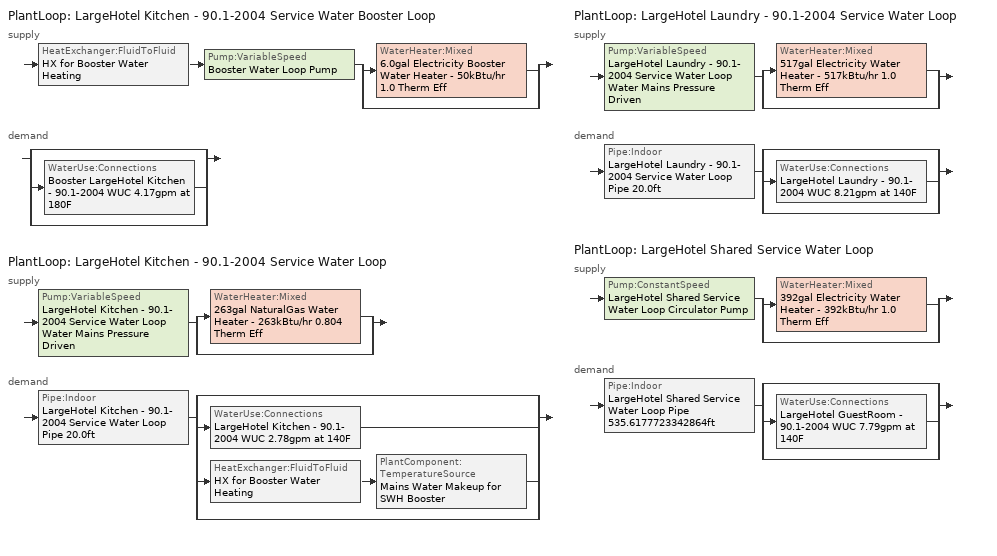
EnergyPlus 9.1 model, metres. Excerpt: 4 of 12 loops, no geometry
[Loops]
PlantLoop 'LargeHotel Kitchen - 90.1-2004 Service Water Booster Loop'
 supply: HeatExchanger:FluidToFluid 'HX for Booster Water Heating' > Pump:VariableSpeed 'Booster Water Loop Pump' > split
  | WaterHeater:Mixed '6.0gal Electricity Booster Water Heater - 50kBtu/hr 1.0 Therm Eff'
  | bypass
 demand: split
  | bypass
  | WaterUse:Connections 'Booster LargeHotel Kitchen - 90.1-2004 WUC 4.17gpm at 180F'
  | bypass
PlantLoop 'LargeHotel Kitchen - 90.1-2004 Service Water Loop'
 supply: Pump:VariableSpeed 'LargeHotel Kitchen - 90.1-2004 Service Water Loop Water Mains Pressure Driven' > split
  | WaterHeater:Mixed '263gal NaturalGas Water Heater - 263kBtu/hr 0.804 Therm Eff'
  | bypass
 demand: Pipe:Indoor 'LargeHotel Kitchen - 90.1-2004 Service Water Loop Pipe 20.0ft' > split
  | bypass
  | WaterUse:Connections 'LargeHotel Kitchen - 90.1-2004 WUC 2.78gpm at 140F'
  | HeatExchanger:FluidToFluid 'HX for Booster Water Heating' > PlantComponent:TemperatureSource 'Mains Water Makeup for SWH Booster'
  | bypass
PlantLoop 'LargeHotel Laundry - 90.1-2004 Service Water Loop'
 supply: Pump:VariableSpeed 'LargeHotel Laundry - 90.1-2004 Service Water Loop Water Mains Pressure Driven' > split
  | WaterHeater:Mixed '517gal Electricity Water Heater - 517kBtu/hr 1.0 Therm Eff'
  | bypass
 demand: Pipe:Indoor 'LargeHotel Laundry - 90.1-2004 Service Water Loop Pipe 20.0ft' > split
  | bypass
  | WaterUse:Connections 'LargeHotel Laundry - 90.1-2004 WUC 8.21gpm at 140F'
  | bypass
PlantLoop 'LargeHotel Shared Service Water Loop'
 supply: Pump:ConstantSpeed 'LargeHotel Shared Service Water Loop Circulator Pump' > split
  | WaterHeater:Mixed '392gal Electricity Water Heater - 392kBtu/hr 1.0 Therm Eff'
  | bypass
 demand: Pipe:Indoor 'LargeHotel Shared Service Water Loop Pipe 535.6177723342864ft' > split
  | bypass
  | WaterUse:Connections 'LargeHotel GuestRoom - 90.1-2004 WUC 7.79gpm at 140F'
  | bypass
[Material] Roughness=Smooth; Thickness {m}=0.001143; Conductivity {W/m-K}=386; Density {kg/m3}=8906.27; Specific Heat {J/kg-K}=385.1856; Thermal Absorptance=0.9; Solar Absorptance=0.7; Visible Absorptance=0.7
Copper pipe 0.75in type L; Copper pipe 0.75in type L 1; Copper pipe 0.75in type L 2
[Construction]
Uninsulated copper pipe 0.75in type L: Copper pipe 0.75in type L
Uninsulated copper pipe 0.75in type L 1: Copper pipe 0.75in type L 1
Uninsulated copper pipe 0.75in type L 2: Copper pipe 0.75in type L 2
[SetpointManager:Scheduled] Control Variable=Temperature
Name | Schedule | Setpoint Node or NodeList
Hot water booster setpoint manager | Service Water Booster Temp - 180.00000000000006F | LargeHotel Kitchen - 90.1-2004 Service Water Booster Loop Supply Outlet Node
Service hot water setpoint manager | Service Water Loop Temp - 140F | LargeHotel Kitchen - 90.1-2004 Service Water Loop Supply Outlet Node
Service hot water setpoint manager 1 | Service Water Loop Temp - 140F 1 | LargeHotel Laundry - 90.1-2004 Service Water Loop Supply Outlet Node
Service hot water setpoint manager 2 | Service Water Loop Temp - 140F 2 | LargeHotel Shared Service Water Loop Supply Outlet Node
[PlantLoop] Fluid Type=Water; Maximum Loop Flow Rate {m3/s}=Autosize; Minimum Loop Flow Rate {m3/s}=0; Plant Loop Volume {m3}=Autocalculate; Load Distribution Scheme=Optimal; Plant Loop Demand Calculation Scheme=SingleSetpoint
Name | Plant Equipment Operation Scheme | Maximum Loop Temperature {C} | Minimum Loop Temperature {C}
LargeHotel Kitchen - 90.1-2004 Service Water Booster Loop | LargeHotel Kitchen - 90.1-2004 Service Water Booster Loop Operation Schemes | 100 | 0
LargeHotel Kitchen - 90.1-2004 Service Water Loop | LargeHotel Kitchen - 90.1-2004 Service Water Loop Operation Schemes | 60 | 10
LargeHotel Laundry - 90.1-2004 Service Water Loop | LargeHotel Laundry - 90.1-2004 Service Water Loop Operation Schemes | 60 | 10
LargeHotel Shared Service Water Loop | LargeHotel Shared Service Water Loop Operation Schemes | 60 | 10
[Sizing:Plant] Loop Type=Heating; Loop Design Temperature Difference {deltaC}=5; Sizing Option=NonCoincident; Zone Timesteps in Averaging Window=1; Coincident Sizing Factor Mode=None
Name | Design Loop Exit Temperature {C}
LargeHotel Kitchen - 90.1-2004 Service Water Booster Loop | 82.2222
LargeHotel Kitchen - 90.1-2004 Service Water Loop; LargeHotel Laundry - 90.1-2004 Service Water Loop; LargeHotel Shared Service Water Loop | 60
[Pump:ConstantSpeed]
LargeHotel Shared Service Water Loop Circulator Pump: Design Flow Rate {m3/s}=Autosize; Design Pump Head {Pa}=29890.7; Design Power Consumption {W}=Autosize; Motor Efficiency=0.825; Fraction of Motor Inefficiencies to Fluid Stream=0; Pump Control Type=Intermittent; Design Power Sizing Method=PowerPerFlowPerPressure; Design Electric Power per Unit Flow Rate {W/(m3/s)}=348701.1; Design Shaft Power per Unit Flow Rate per Unit Head=1.28205
[Pump:VariableSpeed] Design Maximum Flow Rate {m3/s}=Autosize; Fraction of Motor Inefficiencies to Fluid Stream=0; Coefficient 1 of the Part Load Performance Curve=0; Coefficient 2 of the Part Load Performance Curve=1; Coefficient 3 of the Part Load Performance Curve=0; Coefficient 4 of the Part Load Performance Curve=0; Design Minimum Flow Rate {m3/s}=0; Pump Control Type=Continuous; Skin Loss Radiative Fraction=0.5; Design Power Sizing Method=PowerPerFlowPerPressure; Design Electric Power per Unit Flow Rate {W/(m3/s)}=348701.1; Design Shaft Power per Unit Flow Rate per Unit Head=1.28205; Design Minimum Flow Rate Fraction=0
Name | Design Pump Head {Pa} | Design Power Consumption {W} | Motor Efficiency
Booster Water Loop Pump | 0 | 0 | 1
LargeHotel Kitchen - 90.1-2004 Service Water Loop Water Mains Pressure Driven; LargeHotel Laundry - 90.1-2004 Service Water Loop Water Mains Pressure Driven | 0.001 | Autosize | 0.825
[PlantEquipmentOperationSchemes] Control Scheme Object Type 1=PlantEquipmentOperation:HeatingLoad; Control Scheme Schedule Name 1=Always On Discrete
Name | Control Scheme Name 1
LargeHotel Kitchen - 90.1-2004 Service Water Booster Loop Operation Schemes | LargeHotel Kitchen - 90.1-2004 Service Water Booster Loop Heating Operation Scheme
LargeHotel Kitchen - 90.1-2004 Service Water Loop Operation Schemes | LargeHotel Kitchen - 90.1-2004 Service Water Loop Heating Operation Scheme
LargeHotel Laundry - 90.1-2004 Service Water Loop Operation Schemes | LargeHotel Laundry - 90.1-2004 Service Water Loop Heating Operation Scheme
LargeHotel Shared Service Water Loop Operation Schemes | LargeHotel Shared Service Water Loop Heating Operation Scheme
[PlantEquipmentList]
LargeHotel Kitchen - 90.1-2004 Service Water Booster Loop Heating Equipment List: HeatExchanger:FluidToFluid, HX for Booster Water Heating, WaterHeater:Mixed, 6.0gal Electricity Booster Water Heater - 50kBtu/hr 1.0 Therm Eff
LargeHotel Kitchen - 90.1-2004 Service Water Loop Heating Equipment List: WaterHeater:Mixed, 263gal NaturalGas Water Heater - 263kBtu/hr 0.804 Therm Eff
LargeHotel Laundry - 90.1-2004 Service Water Loop Heating Equipment List: WaterHeater:Mixed, 517gal Electricity Water Heater - 517kBtu/hr 1.0 Therm Eff
LargeHotel Shared Service Water Loop Heating Equipment List: WaterHeater:Mixed, 392gal Electricity Water Heater - 392kBtu/hr 1.0 Therm Eff
[PlantEquipmentOperation:HeatingLoad] Load Range Lower Limit 1 {W}=0; Load Range Upper Limit 1 {W}=1000000000
Name | Range Equipment List Name 1
LargeHotel Kitchen - 90.1-2004 Service Water Booster Loop Heating Operation Scheme | LargeHotel Kitchen - 90.1-2004 Service Water Booster Loop Heating Equipment List
LargeHotel Kitchen - 90.1-2004 Service Water Loop Heating Operation Scheme | LargeHotel Kitchen - 90.1-2004 Service Water Loop Heating Equipment List
LargeHotel Laundry - 90.1-2004 Service Water Loop Heating Operation Scheme | LargeHotel Laundry - 90.1-2004 Service Water Loop Heating Equipment List
LargeHotel Shared Service Water Loop Heating Operation Scheme | LargeHotel Shared Service Water Loop Heating Equipment List
[HeatExchanger:FluidToFluid]
HX for Booster Water Heating: Loop Demand Side Design Flow Rate {m3/s}=Autosize; Loop Supply Side Design Flow Rate {m3/s}=Autosize; Heat Exchange Model Type=Ideal; Heat Exchanger U-Factor Times Area Value {W/K}=Autosize; Control Type=UncontrolledOn; Minimum Temperature Difference to Activate Heat Exchanger {deltaC}=0.01; Heat Transfer Metering End Use Type=LoopToLoop; Component Override Cooling Control Temperature Mode=Loop; Sizing Factor=1; Operation Minimum Temperature Limit {C}=0; Operation Maximum Temperature Limit {C}=100
[WaterHeater:Mixed] Deadband Temperature Difference {deltaC}=2; Heater Control Type=Cycle; Heater Ignition Minimum Flow Rate {m3/s}=0; Heater Ignition Delay {s}=0; Off Cycle Parasitic Fuel Consumption Rate {W}=0; Off Cycle Parasitic Heat Fraction to Tank=0; On Cycle Parasitic Fuel Consumption Rate {W}=0; On Cycle Parasitic Heat Fraction to Tank=0; Ambient Temperature Indicator=Schedule; Off Cycle Loss Fraction to Zone=1; On Cycle Loss Fraction to Zone=1; Use Side Effectiveness=1; Source Side Effectiveness=1; Use Side Design Flow Rate {m3/s}=Autosize; Source Side Design Flow Rate {m3/s}=Autosize; Indirect Water Heating Recovery Time {hr}=1.5; Source Side Flow Control Mode=IndirectHeatPrimarySetpoint
Name | Tank Volume {m3} | Setpoint Temperature Schedule | Maximum Temperature Limit {C} | Heater Maximum Capacity {W} | Heater Fuel Type | Heater Thermal Efficiency | Off Cycle Parasitic Fuel Type | On Cycle Parasitic Fuel Type | Ambient Temperature Schedule | Off Cycle Loss Coefficient to Ambient Temperature {W/K} | On Cycle Loss Coefficient to Ambient Temperature {W/K}
6.0gal Electricity Booster Water Heater - 50kBtu/hr 1.0 Therm Eff | 0.0227125 | Service Water Booster Temp - 180.00000000000006F | 82.2222 | 14775.4 | Electricity | 1 | Electricity | Electricity | Water Heater Ambient Temp Schedule - 71.6 | 1.59362 | 1.59362
263gal NaturalGas Water Heater - 263kBtu/hr 0.804 Therm Eff | 0.993983 | Service Water Loop Temp - 140F | 60 | 76955.4 | NaturalGas | 0.804316 | NaturalGas | NaturalGas | Water Heater Ambient Temp Schedule - 71.6f | 10.6753 | 10.6753
517gal Electricity Water Heater - 517kBtu/hr 1.0 Therm Eff | 1.95795 | Service Water Loop Temp - 140F 1 | 60 | 151587 | Electricity | 1 | Electricity | Electricity | Water Heater Ambient Temp Schedule - 71.6f 1 | 6.14945 | 6.14945
392gal Electricity Water Heater - 392kBtu/hr 1.0 Therm Eff | 1.48549 | Service Water Loop Temp - 140F 2 | 60 | 115008 | Electricity | 1 | Electricity | Electricity | Water Heater Ambient Temp Schedule - 71.6f 2 | 5.3758 | 5.3758
[WaterUse:Connections]
Name | Water Use Equipment Name 1
Booster LargeHotel Kitchen - 90.1-2004 WUC 4.17gpm at 180F | Booster LargeHotel Kitchen - 90.1-2004 Service Water Use 4.17gpm at 180F
LargeHotel Kitchen - 90.1-2004 WUC 2.78gpm at 140F | LargeHotel Kitchen - 90.1-2004 Service Water Use 2.78gpm at 140F
LargeHotel Laundry - 90.1-2004 WUC 8.21gpm at 140F | LargeHotel Laundry - 90.1-2004 Service Water Use 8.21gpm at 140F
LargeHotel GuestRoom - 90.1-2004 WUC 7.79gpm at 140F | LargeHotel GuestRoom - 90.1-2004 Service Water Use 7.79gpm at 140F
[WaterUse:Equipment] Sensible Fraction Schedule=Fraction Sensible - 0.2; Latent Fraction Schedule=Fraction Latent - 0.05
Name | Peak Flow Rate {m3/s} | Flow Rate Fraction Schedule | Target Temperature Schedule
Booster LargeHotel Kitchen - 90.1-2004 Service Water Use 4.17gpm at 180F | 0.000262959 | HotelLarge BLDG_SWH_SCH | Mixed Water At Faucet Temp - 180F
LargeHotel Kitchen - 90.1-2004 Service Water Use 2.78gpm at 140F | 0.000175306 | HotelLarge BLDG_SWH_SCH | Mixed Water At Faucet Temp - 140F 1
LargeHotel Laundry - 90.1-2004 Service Water Use 8.21gpm at 140F | 0.000517976 | HotelLarge LaundryRoom_SWH_Sch_Post2004 | Mixed Water At Faucet Temp - 140F 2
LargeHotel GuestRoom - 90.1-2004 Service Water Use 7.79gpm at 140F | 0.000491232 | HotelLarge GuestRoom_SWH_Sch | Mixed Water At Faucet Temp - 140F
[Pipe:Indoor] Environment Type=Schedule; Pipe Inside Diameter {m}=0.019939
Name | Construction | Ambient Temperature Schedule | Ambient Air Velocity Schedule | Pipe Length {m}
LargeHotel Kitchen - 90.1-2004 Service Water Loop Pipe 20.0ft | Uninsulated copper pipe 0.75in type L | LargeHotel Kitchen - 90.1-2004 Service Water Loop Piping Air Temp - 70F | LargeHotel Kitchen - 90.1-2004 Service Water Loop Piping Air Velocity - 0.67mph | 6.096
LargeHotel Laundry - 90.1-2004 Service Water Loop Pipe 20.0ft | Uninsulated copper pipe 0.75in type L 1 | LargeHotel Laundry - 90.1-2004 Service Water Loop Piping Air Temp - 70F | LargeHotel Laundry - 90.1-2004 Service Water Loop Piping Air Velocity - 0.67mph | 6.096
LargeHotel Shared Service Water Loop Pipe 535.6177723342864ft | Uninsulated copper pipe 0.75in type L 2 | LargeHotel Shared Service Water Loop Piping Air Temp - 70F | LargeHotel Shared Service Water Loop Piping Air Velocity - 0.67mph | 163.256
[PlantComponent:TemperatureSource]
Mains Water Makeup for SWH Booster: Design Volume Flow Rate {m3/s}=Autosize; Temperature Specification Type=Scheduled; Source Temperature {C}=8; Source Temperature Schedule=Mains Water Temperature
[Schedule:Day:Interval]
Fraction Latent - 0.05 Default: No, 24:00, 0.05
Fraction Sensible - 0.2 Default: No, 24:00, 0.2
HotelLarge BLDG_SWH_SCH Default: No, 01:00, 0.25, 05:00, 0.2, 06:00, 0.3, 09:00, 0.5, 10:00, 0.55, 12:00, 0.5, 14:00, 0.4, 17:00, 0.3, 18:00, 0.4, 20:00, 0.5, 21:00, 0.4, 22:00, 0.5, 23:00, 0.4, 24:00, 0.2
HotelLarge BLDG_SWH_SCH SmrDsn|Wkdy Day; HotelLarge BLDG_SWH_SCH Summer Design Day: No, 01:00, 0.2, 04:00, 0.15, 05:00, 0.2, 06:00, 0.25, 07:00, 0.5, 08:00, 0.6, 09:00, 0.55, 10:00, 0.45, 11:00, 0.4, 12:00, 0.45, 13:00, 0.4, 14:00, 0.35, 17:00, 0.3, 18:00, 0.4, 19:00, 0.55, 20:00, 0.6, 21:00, 0.5, 22:00, 0.55, 23:00, 0.45, 24:00, 0.25
HotelLarge BLDG_SWH_SCH Winter Design Day; HotelLarge BLDG_SWH_SCH WntrDsn|Sat Day: No, 01:00, 0.2, 04:00, 0.15, 05:00, 0.2, 06:00, 0.25, 07:00, 0.4, 10:00, 0.5, 11:00, 0.45, 13:00, 0.5, 14:00, 0.45, 16:00, 0.4, 17:00, 0.35, 18:00, 0.4, 20:00, 0.55, 21:00, 0.5, 22:00, 0.55, 23:00, 0.4, 24:00, 0.3
HotelLarge GuestRoom_SWH_Sch Default; HotelLarge GuestRoom_SWH_Sch Summer Design Day; HotelLarge GuestRoom_SWH_Sch Winter Design Day: No, 01:00, 0.2, 04:00, 0.15, 05:00, 0.2, 06:00, 0.25, 07:00, 0.35, 08:00, 0.6, 09:00, 0.8, 10:00, 0.55, 11:00, 0.4, 12:00, 0.3, 17:00, 0.2, 18:00, 0.25, 19:00, 0.3, 22:00, 0.4, 23:00, 0.6, 24:00, 0.35
HotelLarge GuestRoom_SWH_Sch Wkdy Day: No, 01:00, 0.2, 04:00, 0.15, 05:00, 0.2, 06:00, 0.35, 07:00, 0.6, 08:00, 0.8, 09:00, 0.55, 10:00, 0.4, 11:00, 0.3, 17:00, 0.2, 18:00, 0.3, 19:00, 0.55, 21:00, 0.4, 22:00, 0.6, 23:00, 0.45, 24:00, 0.25
HotelLarge LaundryRoom_SWH_Sch_Post2004 Default; HotelLarge LaundryRoom_SWH_Sch_Post2004 Summer Design Day; HotelLarge LaundryRoom_SWH_Sch_Post2004 Winter Design Day: No, 17:00, 0, 24:00, 1
LargeHotel Kitchen - 90.1-2004 Service Water Loop Piping Air Temp - 70F Default; LargeHotel Laundry - 90.1-2004 Service Water Loop Piping Air Temp - 70F Default; LargeHotel Shared Service Water Loop Piping Air Temp - 70F Default: No, 24:00, 21.1111
LargeHotel Kitchen - 90.1-2004 Service Water Loop Piping Air Velocity - 0.67mph Default; LargeHotel Laundry - 90.1-2004 Service Water Loop Piping Air Velocity - 0.67mph Default; LargeHotel Shared Service Water Loop Piping Air Velocity - 0.67mph Default: No, 24:00, 0.3
Mixed Water At Faucet Temp - 140F Default; Mixed Water At Faucet Temp - 140F Default 1; Mixed Water At Faucet Temp - 140F Default 2; Service Water Loop Temp - 140F Default; Service Water Loop Temp - 140F Default 1; Service Water Loop Temp - 140F Default 2: No, 24:00, 60
Mixed Water At Faucet Temp - 180F Default; Service Water Booster Temp - 180.00000000000006F Default: No, 24:00, 82.2222
Water Heater Ambient Temp Schedule - 71.6 Default; Water Heater Ambient Temp Schedule - 71.6f Default; Water Heater Ambient Temp Schedule - 71.6f Default 1; Water Heater Ambient Temp Schedule - 71.6f Default 2: No, 24:00, 22
[Schedule:Week:Daily]
Fraction Latent - 0.05 Week Rule - Jan1-Dec31: Fraction Latent - 0.05 Default, Fraction Latent - 0.05 Default, Fraction Latent - 0.05 Default, Fraction Latent - 0.05 Default, Fraction Latent - 0.05 Default, Fraction Latent - 0.05 Default, Fraction Latent - 0.05 Default, Fraction Latent - 0.05 Default, Fraction Latent - 0.05 Default, Fraction Latent - 0.05 Default, Fraction Latent - 0.05 Default, Fraction Latent - 0.05 Default
Fraction Sensible - 0.2 Week Rule - Jan1-Dec31: Fraction Sensible - 0.2 Default, Fraction Sensible - 0.2 Default, Fraction Sensible - 0.2 Default, Fraction Sensible - 0.2 Default, Fraction Sensible - 0.2 Default, Fraction Sensible - 0.2 Default, Fraction Sensible - 0.2 Default, Fraction Sensible - 0.2 Default, Fraction Sensible - 0.2 Default, Fraction Sensible - 0.2 Default, Fraction Sensible - 0.2 Default, Fraction Sensible - 0.2 Default
HotelLarge BLDG_SWH_SCH Week Rule - Jan1-Dec31: HotelLarge BLDG_SWH_SCH Default, HotelLarge BLDG_SWH_SCH SmrDsn|Wkdy Day, HotelLarge BLDG_SWH_SCH SmrDsn|Wkdy Day, HotelLarge BLDG_SWH_SCH SmrDsn|Wkdy Day, HotelLarge BLDG_SWH_SCH SmrDsn|Wkdy Day, HotelLarge BLDG_SWH_SCH SmrDsn|Wkdy Day, HotelLarge BLDG_SWH_SCH WntrDsn|Sat Day, HotelLarge BLDG_SWH_SCH Default, HotelLarge BLDG_SWH_SCH Summer Design Day, HotelLarge BLDG_SWH_SCH Winter Design Day, HotelLarge BLDG_SWH_SCH Default, HotelLarge BLDG_SWH_SCH Default
HotelLarge GuestRoom_SWH_Sch Week Rule - Jan1-Dec31: HotelLarge GuestRoom_SWH_Sch Default, HotelLarge GuestRoom_SWH_Sch Wkdy Day, HotelLarge GuestRoom_SWH_Sch Wkdy Day, HotelLarge GuestRoom_SWH_Sch Wkdy Day, HotelLarge GuestRoom_SWH_Sch Wkdy Day, HotelLarge GuestRoom_SWH_Sch Wkdy Day, HotelLarge GuestRoom_SWH_Sch Default, HotelLarge GuestRoom_SWH_Sch Default, HotelLarge GuestRoom_SWH_Sch Summer Design Day, HotelLarge GuestRoom_SWH_Sch Winter Design Day, HotelLarge GuestRoom_SWH_Sch Default, HotelLarge GuestRoom_SWH_Sch Default
HotelLarge LaundryRoom_SWH_Sch_Post2004 Week Rule - Jan1-Dec31: HotelLarge LaundryRoom_SWH_Sch_Post2004 Default, HotelLarge LaundryRoom_SWH_Sch_Post2004 Default, HotelLarge LaundryRoom_SWH_Sch_Post2004 Default, HotelLarge LaundryRoom_SWH_Sch_Post2004 Default, HotelLarge LaundryRoom_SWH_Sch_Post2004 Default, HotelLarge LaundryRoom_SWH_Sch_Post2004 Default, HotelLarge LaundryRoom_SWH_Sch_Post2004 Default, HotelLarge LaundryRoom_SWH_Sch_Post2004 Default, HotelLarge LaundryRoom_SWH_Sch_Post2004 Summer Design Day, HotelLarge LaundryRoom_SWH_Sch_Post2004 Winter Design Day, HotelLarge LaundryRoom_SWH_Sch_Post2004 Default, HotelLarge LaundryRoom_SWH_Sch_Post2004 Default
LargeHotel Kitchen - 90.1-2004 Service Water Loop Piping Air Temp - 70F Week Rule - Jan1-Dec31: LargeHotel Kitchen - 90.1-2004 Service Water Loop Piping Air Temp - 70F Default, LargeHotel Kitchen - 90.1-2004 Service Water Loop Piping Air Temp - 70F Default, LargeHotel Kitchen - 90.1-2004 Service Water Loop Piping Air Temp - 70F Default, LargeHotel Kitchen - 90.1-2004 Service Water Loop Piping Air Temp - 70F Default, LargeHotel Kitchen - 90.1-2004 Service Water Loop Piping Air Temp - 70F Default, LargeHotel Kitchen - 90.1-2004 Service Water Loop Piping Air Temp - 70F Default, LargeHotel Kitchen - 90.1-2004 Service Water Loop Piping Air Temp - 70F Default, LargeHotel Kitchen - 90.1-2004 Service Water Loop Piping Air Temp - 70F Default, LargeHotel Kitchen - 90.1-2004 Service Water Loop Piping Air Temp - 70F Default, LargeHotel Kitchen - 90.1-2004 Service Water Loop Piping Air Temp - 70F Default, LargeHotel Kitchen - 90.1-2004 Service Water Loop Piping Air Temp - 70F Default, LargeHotel Kitchen - 90.1-2004 Service Water Loop Piping Air Temp - 70F Default
LargeHotel Kitchen - 90.1-2004 Service Water Loop Piping Air Velocity - 0.67mph Week Rule - Jan1-Dec31: LargeHotel Kitchen - 90.1-2004 Service Water Loop Piping Air Velocity - 0.67mph Default, LargeHotel Kitchen - 90.1-2004 Service Water Loop Piping Air Velocity - 0.67mph Default, LargeHotel Kitchen - 90.1-2004 Service Water Loop Piping Air Velocity - 0.67mph Default, LargeHotel Kitchen - 90.1-2004 Service Water Loop Piping Air Velocity - 0.67mph Default, LargeHotel Kitchen - 90.1-2004 Service Water Loop Piping Air Velocity - 0.67mph Default, LargeHotel Kitchen - 90.1-2004 Service Water Loop Piping Air Velocity - 0.67mph Default, LargeHotel Kitchen - 90.1-2004 Service Water Loop Piping Air Velocity - 0.67mph Default, LargeHotel Kitchen - 90.1-2004 Service Water Loop Piping Air Velocity - 0.67mph Default, LargeHotel Kitchen - 90.1-2004 Service Water Loop Piping Air Velocity - 0.67mph Default, LargeHotel Kitchen - 90.1-2004 Service Water Loop Piping Air Velocity - 0.67mph Default, LargeHotel Kitchen - 90.1-2004 Service Water Loop Piping Air Velocity - 0.67mph Default, LargeHotel Kitchen - 90.1-2004 Service Water Loop Piping Air Velocity - 0.67mph Default
LargeHotel Laundry - 90.1-2004 Service Water Loop Piping Air Temp - 70F Week Rule - Jan1-Dec31: LargeHotel Laundry - 90.1-2004 Service Water Loop Piping Air Temp - 70F Default, LargeHotel Laundry - 90.1-2004 Service Water Loop Piping Air Temp - 70F Default, LargeHotel Laundry - 90.1-2004 Service Water Loop Piping Air Temp - 70F Default, LargeHotel Laundry - 90.1-2004 Service Water Loop Piping Air Temp - 70F Default, LargeHotel Laundry - 90.1-2004 Service Water Loop Piping Air Temp - 70F Default, LargeHotel Laundry - 90.1-2004 Service Water Loop Piping Air Temp - 70F Default, LargeHotel Laundry - 90.1-2004 Service Water Loop Piping Air Temp - 70F Default, LargeHotel Laundry - 90.1-2004 Service Water Loop Piping Air Temp - 70F Default, LargeHotel Laundry - 90.1-2004 Service Water Loop Piping Air Temp - 70F Default, LargeHotel Laundry - 90.1-2004 Service Water Loop Piping Air Temp - 70F Default, LargeHotel Laundry - 90.1-2004 Service Water Loop Piping Air Temp - 70F Default, LargeHotel Laundry - 90.1-2004 Service Water Loop Piping Air Temp - 70F Default
LargeHotel Laundry - 90.1-2004 Service Water Loop Piping Air Velocity - 0.67mph Week Rule - Jan1-Dec31: LargeHotel Laundry - 90.1-2004 Service Water Loop Piping Air Velocity - 0.67mph Default, LargeHotel Laundry - 90.1-2004 Service Water Loop Piping Air Velocity - 0.67mph Default, LargeHotel Laundry - 90.1-2004 Service Water Loop Piping Air Velocity - 0.67mph Default, LargeHotel Laundry - 90.1-2004 Service Water Loop Piping Air Velocity - 0.67mph Default, LargeHotel Laundry - 90.1-2004 Service Water Loop Piping Air Velocity - 0.67mph Default, LargeHotel Laundry - 90.1-2004 Service Water Loop Piping Air Velocity - 0.67mph Default, LargeHotel Laundry - 90.1-2004 Service Water Loop Piping Air Velocity - 0.67mph Default, LargeHotel Laundry - 90.1-2004 Service Water Loop Piping Air Velocity - 0.67mph Default, LargeHotel Laundry - 90.1-2004 Service Water Loop Piping Air Velocity - 0.67mph Default, LargeHotel Laundry - 90.1-2004 Service Water Loop Piping Air Velocity - 0.67mph Default, LargeHotel Laundry - 90.1-2004 Service Water Loop Piping Air Velocity - 0.67mph Default, LargeHotel Laundry - 90.1-2004 Service Water Loop Piping Air Velocity - 0.67mph Default
LargeHotel Shared Service Water Loop Piping Air Temp - 70F Week Rule - Jan1-Dec31: LargeHotel Shared Service Water Loop Piping Air Temp - 70F Default, LargeHotel Shared Service Water Loop Piping Air Temp - 70F Default, LargeHotel Shared Service Water Loop Piping Air Temp - 70F Default, LargeHotel Shared Service Water Loop Piping Air Temp - 70F Default, LargeHotel Shared Service Water Loop Piping Air Temp - 70F Default, LargeHotel Shared Service Water Loop Piping Air Temp - 70F Default, LargeHotel Shared Service Water Loop Piping Air Temp - 70F Default, LargeHotel Shared Service Water Loop Piping Air Temp - 70F Default, LargeHotel Shared Service Water Loop Piping Air Temp - 70F Default, LargeHotel Shared Service Water Loop Piping Air Temp - 70F Default, LargeHotel Shared Service Water Loop Piping Air Temp - 70F Default, LargeHotel Shared Service Water Loop Piping Air Temp - 70F Default
LargeHotel Shared Service Water Loop Piping Air Velocity - 0.67mph Week Rule - Jan1-Dec31: LargeHotel Shared Service Water Loop Piping Air Velocity - 0.67mph Default, LargeHotel Shared Service Water Loop Piping Air Velocity - 0.67mph Default, LargeHotel Shared Service Water Loop Piping Air Velocity - 0.67mph Default, LargeHotel Shared Service Water Loop Piping Air Velocity - 0.67mph Default, LargeHotel Shared Service Water Loop Piping Air Velocity - 0.67mph Default, LargeHotel Shared Service Water Loop Piping Air Velocity - 0.67mph Default, LargeHotel Shared Service Water Loop Piping Air Velocity - 0.67mph Default, LargeHotel Shared Service Water Loop Piping Air Velocity - 0.67mph Default, LargeHotel Shared Service Water Loop Piping Air Velocity - 0.67mph Default, LargeHotel Shared Service Water Loop Piping Air Velocity - 0.67mph Default, LargeHotel Shared Service Water Loop Piping Air Velocity - 0.67mph Default, LargeHotel Shared Service Water Loop Piping Air Velocity - 0.67mph Default
Mixed Water At Faucet Temp - 140F Week Rule - Jan1-Dec31: Mixed Water At Faucet Temp - 140F Default, Mixed Water At Faucet Temp - 140F Default, Mixed Water At Faucet Temp - 140F Default, Mixed Water At Faucet Temp - 140F Default, Mixed Water At Faucet Temp - 140F Default, Mixed Water At Faucet Temp - 140F Default, Mixed Water At Faucet Temp - 140F Default, Mixed Water At Faucet Temp - 140F Default, Mixed Water At Faucet Temp - 140F Default, Mixed Water At Faucet Temp - 140F Default, Mixed Water At Faucet Temp - 140F Default, Mixed Water At Faucet Temp - 140F Default
Mixed Water At Faucet Temp - 140F 1 Week Rule - Jan1-Dec31: Mixed Water At Faucet Temp - 140F Default 1, Mixed Water At Faucet Temp - 140F Default 1, Mixed Water At Faucet Temp - 140F Default 1, Mixed Water At Faucet Temp - 140F Default 1, Mixed Water At Faucet Temp - 140F Default 1, Mixed Water At Faucet Temp - 140F Default 1, Mixed Water At Faucet Temp - 140F Default 1, Mixed Water At Faucet Temp - 140F Default 1, Mixed Water At Faucet Temp - 140F Default 1, Mixed Water At Faucet Temp - 140F Default 1, Mixed Water At Faucet Temp - 140F Default 1, Mixed Water At Faucet Temp - 140F Default 1
Mixed Water At Faucet Temp - 140F 2 Week Rule - Jan1-Dec31: Mixed Water At Faucet Temp - 140F Default 2, Mixed Water At Faucet Temp - 140F Default 2, Mixed Water At Faucet Temp - 140F Default 2, Mixed Water At Faucet Temp - 140F Default 2, Mixed Water At Faucet Temp - 140F Default 2, Mixed Water At Faucet Temp - 140F Default 2, Mixed Water At Faucet Temp - 140F Default 2, Mixed Water At Faucet Temp - 140F Default 2, Mixed Water At Faucet Temp - 140F Default 2, Mixed Water At Faucet Temp - 140F Default 2, Mixed Water At Faucet Temp - 140F Default 2, Mixed Water At Faucet Temp - 140F Default 2
Mixed Water At Faucet Temp - 180F Week Rule - Jan1-Dec31: Mixed Water At Faucet Temp - 180F Default, Mixed Water At Faucet Temp - 180F Default, Mixed Water At Faucet Temp - 180F Default, Mixed Water At Faucet Temp - 180F Default, Mixed Water At Faucet Temp - 180F Default, Mixed Water At Faucet Temp - 180F Default, Mixed Water At Faucet Temp - 180F Default, Mixed Water At Faucet Temp - 180F Default, Mixed Water At Faucet Temp - 180F Default, Mixed Water At Faucet Temp - 180F Default, Mixed Water At Faucet Temp - 180F Default, Mixed Water At Faucet Temp - 180F Default
Service Water Booster Temp - 180.00000000000006F Week Rule - Jan1-Dec31: Service Water Booster Temp - 180.00000000000006F Default, Service Water Booster Temp - 180.00000000000006F Default, Service Water Booster Temp - 180.00000000000006F Default, Service Water Booster Temp - 180.00000000000006F Default, Service Water Booster Temp - 180.00000000000006F Default, Service Water Booster Temp - 180.00000000000006F Default, Service Water Booster Temp - 180.00000000000006F Default, Service Water Booster Temp - 180.00000000000006F Default, Service Water Booster Temp - 180.00000000000006F Default, Service Water Booster Temp - 180.00000000000006F Default, Service Water Booster Temp - 180.00000000000006F Default, Service Water Booster Temp - 180.00000000000006F Default
Service Water Loop Temp - 140F Week Rule - Jan1-Dec31: Service Water Loop Temp - 140F Default, Service Water Loop Temp - 140F Default, Service Water Loop Temp - 140F Default, Service Water Loop Temp - 140F Default, Service Water Loop Temp - 140F Default, Service Water Loop Temp - 140F Default, Service Water Loop Temp - 140F Default, Service Water Loop Temp - 140F Default, Service Water Loop Temp - 140F Default, Service Water Loop Temp - 140F Default, Service Water Loop Temp - 140F Default, Service Water Loop Temp - 140F Default
Service Water Loop Temp - 140F 1 Week Rule - Jan1-Dec31: Service Water Loop Temp - 140F Default 1, Service Water Loop Temp - 140F Default 1, Service Water Loop Temp - 140F Default 1, Service Water Loop Temp - 140F Default 1, Service Water Loop Temp - 140F Default 1, Service Water Loop Temp - 140F Default 1, Service Water Loop Temp - 140F Default 1, Service Water Loop Temp - 140F Default 1, Service Water Loop Temp - 140F Default 1, Service Water Loop Temp - 140F Default 1, Service Water Loop Temp - 140F Default 1, Service Water Loop Temp - 140F Default 1
Service Water Loop Temp - 140F 2 Week Rule - Jan1-Dec31: Service Water Loop Temp - 140F Default 2, Service Water Loop Temp - 140F Default 2, Service Water Loop Temp - 140F Default 2, Service Water Loop Temp - 140F Default 2, Service Water Loop Temp - 140F Default 2, Service Water Loop Temp - 140F Default 2, Service Water Loop Temp - 140F Default 2, Service Water Loop Temp - 140F Default 2, Service Water Loop Temp - 140F Default 2, Service Water Loop Temp - 140F Default 2, Service Water Loop Temp - 140F Default 2, Service Water Loop Temp - 140F Default 2
Water Heater Ambient Temp Schedule - 71.6 Week Rule - Jan1-Dec31: Water Heater Ambient Temp Schedule - 71.6 Default, Water Heater Ambient Temp Schedule - 71.6 Default, Water Heater Ambient Temp Schedule - 71.6 Default, Water Heater Ambient Temp Schedule - 71.6 Default, Water Heater Ambient Temp Schedule - 71.6 Default, Water Heater Ambient Temp Schedule - 71.6 Default, Water Heater Ambient Temp Schedule - 71.6 Default, Water Heater Ambient Temp Schedule - 71.6 Default, Water Heater Ambient Temp Schedule - 71.6 Default, Water Heater Ambient Temp Schedule - 71.6 Default, Water Heater Ambient Temp Schedule - 71.6 Default, Water Heater Ambient Temp Schedule - 71.6 Default
Water Heater Ambient Temp Schedule - 71.6f Week Rule - Jan1-Dec31: Water Heater Ambient Temp Schedule - 71.6f Default, Water Heater Ambient Temp Schedule - 71.6f Default, Water Heater Ambient Temp Schedule - 71.6f Default, Water Heater Ambient Temp Schedule - 71.6f Default, Water Heater Ambient Temp Schedule - 71.6f Default, Water Heater Ambient Temp Schedule - 71.6f Default, Water Heater Ambient Temp Schedule - 71.6f Default, Water Heater Ambient Temp Schedule - 71.6f Default, Water Heater Ambient Temp Schedule - 71.6f Default, Water Heater Ambient Temp Schedule - 71.6f Default, Water Heater Ambient Temp Schedule - 71.6f Default, Water Heater Ambient Temp Schedule - 71.6f Default
Water Heater Ambient Temp Schedule - 71.6f 1 Week Rule - Jan1-Dec31: Water Heater Ambient Temp Schedule - 71.6f Default 1, Water Heater Ambient Temp Schedule - 71.6f Default 1, Water Heater Ambient Temp Schedule - 71.6f Default 1, Water Heater Ambient Temp Schedule - 71.6f Default 1, Water Heater Ambient Temp Schedule - 71.6f Default 1, Water Heater Ambient Temp Schedule - 71.6f Default 1, Water Heater Ambient Temp Schedule - 71.6f Default 1, Water Heater Ambient Temp Schedule - 71.6f Default 1, Water Heater Ambient Temp Schedule - 71.6f Default 1, Water Heater Ambient Temp Schedule - 71.6f Default 1, Water Heater Ambient Temp Schedule - 71.6f Default 1, Water Heater Ambient Temp Schedule - 71.6f Default 1
Water Heater Ambient Temp Schedule - 71.6f 2 Week Rule - Jan1-Dec31: Water Heater Ambient Temp Schedule - 71.6f Default 2, Water Heater Ambient Temp Schedule - 71.6f Default 2, Water Heater Ambient Temp Schedule - 71.6f Default 2, Water Heater Ambient Temp Schedule - 71.6f Default 2, Water Heater Ambient Temp Schedule - 71.6f Default 2, Water Heater Ambient Temp Schedule - 71.6f Default 2, Water Heater Ambient Temp Schedule - 71.6f Default 2, Water Heater Ambient Temp Schedule - 71.6f Default 2, Water Heater Ambient Temp Schedule - 71.6f Default 2, Water Heater Ambient Temp Schedule - 71.6f Default 2, Water Heater Ambient Temp Schedule - 71.6f Default 2, Water Heater Ambient Temp Schedule - 71.6f Default 2
[Schedule:Year]
Fraction Latent - 0.05: Fraction Latent - 0.05 Week Rule - Jan1-Dec31, 1, 1, 12, 31
Fraction Sensible - 0.2: Fraction Sensible - 0.2 Week Rule - Jan1-Dec31, 1, 1, 12, 31
HotelLarge BLDG_SWH_SCH: HotelLarge BLDG_SWH_SCH Week Rule - Jan1-Dec31, 1, 1, 12, 31
HotelLarge GuestRoom_SWH_Sch: HotelLarge GuestRoom_SWH_Sch Week Rule - Jan1-Dec31, 1, 1, 12, 31
HotelLarge LaundryRoom_SWH_Sch_Post2004: HotelLarge LaundryRoom_SWH_Sch_Post2004 Week Rule - Jan1-Dec31, 1, 1, 12, 31
LargeHotel Kitchen - 90.1-2004 Service Water Loop Piping Air Temp - 70F: LargeHotel Kitchen - 90.1-2004 Service Water Loop Piping Air Temp - 70F Week Rule - Jan1-Dec31, 1, 1, 12, 31
LargeHotel Kitchen - 90.1-2004 Service Water Loop Piping Air Velocity - 0.67mph: LargeHotel Kitchen - 90.1-2004 Service Water Loop Piping Air Velocity - 0.67mph Week Rule - Jan1-Dec31, 1, 1, 12, 31
LargeHotel Laundry - 90.1-2004 Service Water Loop Piping Air Temp - 70F: LargeHotel Laundry - 90.1-2004 Service Water Loop Piping Air Temp - 70F Week Rule - Jan1-Dec31, 1, 1, 12, 31
LargeHotel Laundry - 90.1-2004 Service Water Loop Piping Air Velocity - 0.67mph: LargeHotel Laundry - 90.1-2004 Service Water Loop Piping Air Velocity - 0.67mph Week Rule - Jan1-Dec31, 1, 1, 12, 31
LargeHotel Shared Service Water Loop Piping Air Temp - 70F: LargeHotel Shared Service Water Loop Piping Air Temp - 70F Week Rule - Jan1-Dec31, 1, 1, 12, 31
LargeHotel Shared Service Water Loop Piping Air Velocity - 0.67mph: LargeHotel Shared Service Water Loop Piping Air Velocity - 0.67mph Week Rule - Jan1-Dec31, 1, 1, 12, 31
Mixed Water At Faucet Temp - 140F: Mixed Water At Faucet Temp - 140F Week Rule - Jan1-Dec31, 1, 1, 12, 31
Mixed Water At Faucet Temp - 140F 1: Mixed Water At Faucet Temp - 140F 1 Week Rule - Jan1-Dec31, 1, 1, 12, 31
Mixed Water At Faucet Temp - 140F 2: Mixed Water At Faucet Temp - 140F 2 Week Rule - Jan1-Dec31, 1, 1, 12, 31
Mixed Water At Faucet Temp - 180F: Mixed Water At Faucet Temp - 180F Week Rule - Jan1-Dec31, 1, 1, 12, 31
Service Water Booster Temp - 180.00000000000006F: Service Water Booster Temp - 180.00000000000006F Week Rule - Jan1-Dec31, 1, 1, 12, 31
Service Water Loop Temp - 140F: Service Water Loop Temp - 140F Week Rule - Jan1-Dec31, 1, 1, 12, 31
Service Water Loop Temp - 140F 1: Service Water Loop Temp - 140F 1 Week Rule - Jan1-Dec31, 1, 1, 12, 31
Service Water Loop Temp - 140F 2: Service Water Loop Temp - 140F 2 Week Rule - Jan1-Dec31, 1, 1, 12, 31
Water Heater Ambient Temp Schedule - 71.6: Water Heater Ambient Temp Schedule - 71.6 Week Rule - Jan1-Dec31, 1, 1, 12, 31
Water Heater Ambient Temp Schedule - 71.6f: Water Heater Ambient Temp Schedule - 71.6f Week Rule - Jan1-Dec31, 1, 1, 12, 31
Water Heater Ambient Temp Schedule - 71.6f 1: Water Heater Ambient Temp Schedule - 71.6f 1 Week Rule - Jan1-Dec31, 1, 1, 12, 31
Water Heater Ambient Temp Schedule - 71.6f 2: Water Heater Ambient Temp Schedule - 71.6f 2 Week Rule - Jan1-Dec31, 1, 1, 12, 31
[Schedule:Constant]
Name | Hourly Value
Always On Discrete | 1
Mains Water Temperature | 10
